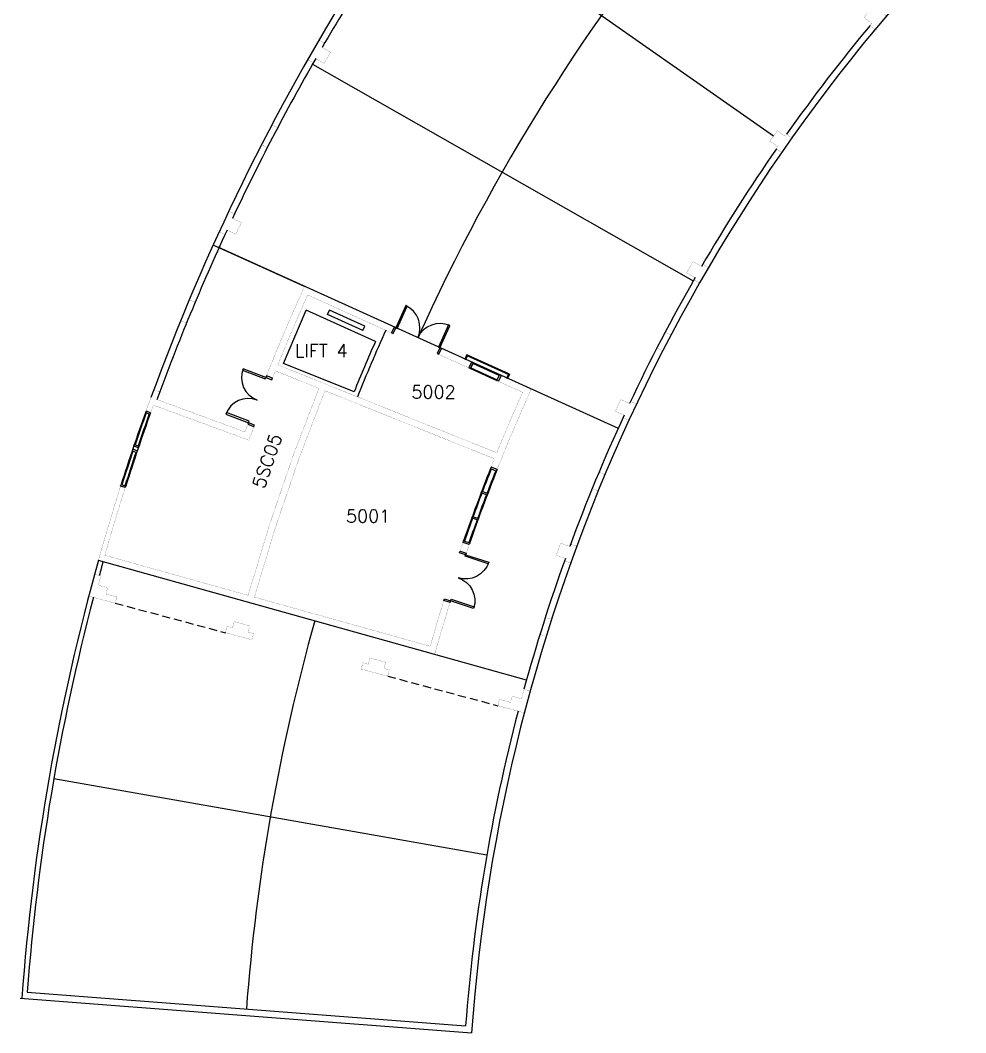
# Model space of a CAD drawing. Extents: x -68523 to 336700, y -113452 to 119396.
# Drawn here: x -68523 to -39276, y -84626 to -53309 of the extents above; entities that cross this region are included whole.
import ezdxf

# ---------------------------------------------------------------- set-up
doc = ezdxf.new("R2010")
doc.units = 0
doc.header["$LTSCALE"] = 1000
doc.header["$MEASUREMENT"] = 0
doc.linetypes.add('s4144a$0$HIDDEN', pattern=[0.375, 0.25, -0.125])
doc.layers.get('0').update_dxf_attribs({"linetype": 'CONTINUOUS'})
for name, color, linetype in [('s4144a$0$11', 14, 'CONTINUOUS'), ('s4144a$0$23', 7, 'CONTINUOUS'), ('s4144a$0$30', 7, 'CONTINUOUS'), ('s4144a$0$42', 7, 'CONTINUOUS'), ('s4144a$0$6', 7, 'CONTINUOUS'), ('s4144a$0$7', 7, 'CONTINUOUS'), ('s4144a$0$ROOM-NO', 4, 'CONTINUOUS')]:
    doc.layers.add(name, color=color, linetype=linetype)
doc.styles.add('s4144a$0$STANDARD', font='SIMPLEX')

# ---------------------------------------------------------------- blocks, each defined once
blk = doc.blocks.new('s4144a$0$D1600A')
at = {"layer": 's4144a$0$30', "color": 2, "linetype": 'Continuous'}
blk.add_line((0.8001, 0.2001), (0.8001, 0.277), dxfattribs=at)
for points in [[(0.05, 0.2), (0.1, 0.2), (0.1, 0.95), (0.05, 0.95)], [(1.5, 0.2), (1.55, 0.2001), (1.55, 0.95), (1.5, 0.95)], [(0, 0), (0.05, -0.0001), (0.05, 0.2), (0, 0.2001)], [(1.55, 0), (1.6, 0), (1.6, 0.2), (1.55, 0.2001)]]:
    blk.add_lwpolyline(points, close=True, dxfattribs=at)
for centre, radius, start, end in [((0.05, 0.200001), 0.750102, 0.007669, 90.000031), ((1.550005, 0.200002), 0.750002, 90.000036, 179.992394)]:
    blk.add_arc(centre, radius, start, end, dxfattribs=at)

msp = doc.modelspace()

# ---------------------------------------------------------------- linework, layer by layer
at = {"layer": 's4144a$0$11', "color": 2, "linetype": 'Continuous', "const_width": 5}
for points in [[(-59732.2, -61540.4, 0.011485), (-60909.5, -64311.9, 0.011485)], [(-59732.2, -61540.4, 0.000002), (-59732.4, -61540.9, 0.000002)], [(-59631.1, -61803, 0.009005), (-60555.6, -63967.8, 0.009005)], [(-59631.1, -61803, 0.009005), (-60555.6, -63967.8, 0.009005)], [(-60630.5, -64153.2, 0.000949), (-60722.7, -64383.5, 0.000949)], [(-60630.5, -64153.2, 0.000949), (-60722.7, -64383.5, 0.000949)], [(-61475.5, -71097.1, -0.026496), (-59284.9, -64693.2, -0.026496)], [(-61475.5, -71097.1, -0.026496), (-59284.9, -64693.2, -0.026496)], [(-61475.5, -71097.1, -0.026496), (-59284.9, -64693.2, -0.026496)], [(-61475.5, -71097.1, -0.026496), (-59284.9, -64693.2, -0.026496)], [(-61283.1, -71151.7, -0.026496), (-59099.3, -64767.9, -0.026496)], [(-61283.1, -71151.7, -0.026496), (-59099.3, -64767.9, -0.026496)], [(-61283.1, -71151.7, -0.026496), (-59099.3, -64767.9, -0.026496)], [(-52982.7, -64817.9, 0.008755), (-53781.1, -66687.4, 0.008755)], [(-52982.7, -64817.9, 0.008755), (-53781.1, -66687.4, 0.008755)], [(-53773.4, -67204.8, -0.011673), (-52718.5, -64718.3, -0.011673)], [(-64480.3, -64974.8, 0.001456), (-64616.5, -65350.7, 0.001456)], [(-61482.8, -65805.5, 0.000958), (-61569.6, -66041.4, 0.000958)], [(-61296.1, -65877.2, 0.001714), (-61450.1, -66298, 0.001714)], [(-61296.1, -65877.2, 0.001714), (-61450.1, -66298, 0.001714)], [(-53959.3, -67131, -0.001202), (-53855.7, -66871.8, -0.001202)], [(-65418.3, -67718.5, 0.008711), (-66104.2, -70010.1, 0.008711)], [(-65275.3, -67764, 0.00798), (-65905.5, -69857.9, 0.00798)], [(-54920.1, -69730.8, -0.001246), (-54825.6, -69457.3, -0.001246)], [(-54730, -69793, -0.001234), (-54636.7, -69523.1, -0.001234)], [(-55417.8, -71251.5, 0.006385), (-55841.5, -72672.4, 0.006385)], [(-55227.8, -71313.7, 0.007234), (-55703.3, -72918.9, 0.007234)]]:
    msp.add_lwpolyline(points, format="xyb", dxfattribs=at)
at = {"layer": 's4144a$0$11', "color": 14, "linetype": 'Continuous', "const_width": 5}
for points in [[(-59732.2, -61540.3), (-56954.1, -62799.1), (-57036.5, -62981.3), (-59632.1, -61805.3)], [(-52718.5, -64718.3), (-53652.1, -64295.3), (-53734.5, -64477.2), (-52982.7, -64817.9)]]:
    msp.add_lwpolyline(points, dxfattribs=at)
for points in [[(-55579.1, -63641.5), (-54645.5, -64064.6), (-54563, -63882.5), (-55496.6, -63459.4)], [(-65044.2, -66578.4), (-65012.1, -66483.7), (-64870, -66531.9), (-64902.1, -66626.6)]]:
    msp.add_lwpolyline(points, close=True, dxfattribs=at)
at = {"layer": 's4144a$0$11', "color": 2, "linetype": 'Continuous', "const_width": 5}
for points in [[(-60630.5, -64153.2), (-59284.9, -64693.2)], [(-60630.5, -64153.2), (-59284.9, -64693.2)], [(-60555.7, -63967.9), (-53781.1, -66687.4)], [(-60555.7, -63967.9), (-53781.1, -66687.4)], [(-60722.7, -64383.5), (-60909.5, -64311.9)], [(-60722.7, -64383.5), (-60869.7, -64327.1)], [(-64394.4, -64740.1), (-64633.7, -65397.9), (-64493.3, -65449), (-64407.8, -65214.1), (-61450.1, -66298)], [(-64480.3, -64974.8), (-64394.4, -64740.1), (-64253.9, -64791.2), (-64206.9, -64808.3), (-64292.5, -65043.5), (-61569.5, -66041.4)], [(-59099.4, -64768.1), (-53855.7, -66871.8)], [(-64407.9, -65214.1), (-64407.8, -65214.1), (-61450.1, -66298)], [(-61292.7, -65878.5), (-61482.8, -65805.5)], [(-61292.7, -65878.5), (-61474.5, -65808.7)], [(-53959.3, -67131), (-53773.4, -67204.8)], [(-65418.3, -67718.5), (-65275.3, -67764)], [(-54825.6, -69457.3), (-54636.7, -69523.1)], [(-54732.4, -69792.3), (-54922.5, -69730)], [(-66104.2, -70010.1), (-55703.3, -72918.9)], [(-65905.6, -69858), (-61471.9, -71098)], [(-65905.6, -69858), (-61471.9, -71098)], [(-55841.5, -72672.4), (-61282.9, -71151)], [(-55227.8, -71313.7), (-55417.8, -71251.5)]]:
    msp.add_lwpolyline(points, dxfattribs=at)
at = {"layer": 's4144a$0$23', "color": 2}
msp.add_line((-59732.2, -61540.4), (-62555.9, -60261.1), dxfattribs=at)
at = {"layer": 's4144a$0$23', "color": 14, "linetype": 's4144a$0$HIDDEN'}
for p, q in [((-65585, -71338.6), (-62179, -72251.3)), ((-57156.1, -73597.2), (-53750.1, -74509.7))]:
    msp.add_line(p, q, dxfattribs=at)
at = {"layer": 's4144a$0$23', "color": 2, "linetype": 'Continuous'}
for p, q in [((-68523.3, -83558), (-54564, -84626)), ((-68309.1, -83373.9), (-54748.8, -84411.3))]:
    msp.add_line(p, q, dxfattribs=at)
at = {"layer": 's4144a$0$23', "color": 14, "linetype": 'Continuous'}
for points in [[(-54767.9, -63789.6), (-54745.1, -63799.9), (-54683.2, -63663.3), (-54706, -63653)], [(-54706, -63653), (-53385.3, -64251.5), (-53395.5, -64274.1), (-54716.2, -63675.6)], [(-53412.1, -64250.2), (-54687.3, -63672.3), (-54689.3, -63676.8), (-53414.1, -64254.7)], [(-54645.4, -64064.6), (-54599.8, -64085.2), (-54517.3, -63903.1), (-54562.9, -63882.5)], [(-54599.8, -64085.2), (-53780.1, -64456.7), (-53697.5, -64274.4), (-54517.2, -63902.9)], [(-53707.8, -64297.1), (-54527.4, -63925.7), (-54589.4, -64062.4), (-53769.8, -64433.8)], [(-53734.5, -64477.2), (-53780, -64456.6), (-53697.5, -64274.4), (-53652, -64295)], [(-53447.1, -64388), (-53469.8, -64377.7), (-53407.9, -64241), (-53385.2, -64251.3)], [(-64492.2, -65448.5), (-64633.4, -65397.8), (-64650.3, -65444.9), (-64509.1, -65495.6)], [(-64902.1, -66626.5), (-65044.2, -66578.4), (-65060.2, -66625.8), (-64918.1, -66673.9)], [(-64870, -66531.8), (-65012.1, -66483.7), (-64996, -66436.3), (-64853.9, -66484.4)], [(-53773.4, -67204.8), (-53959.3, -67131), (-53977.7, -67177.5), (-53791.8, -67251.3)], [(-65275.3, -67764), (-65418.3, -67718.5), (-65403.1, -67670.8), (-65260.1, -67716.3)], [(-54080.2, -67997.2), (-54267.1, -67926.1), (-54249.3, -67879.3), (-54062.4, -67950.4)], [(-54367.9, -68770), (-54555.8, -68701.5), (-54538.7, -68654.6), (-54350.8, -68723.1)], [(-54636.7, -69523.1), (-54825.5, -69457.3), (-54809.1, -69410.1), (-54620.3, -69475.9)]]:
    msp.add_lwpolyline(points, close=True, dxfattribs=at)
at = {"layer": 's4144a$0$23', "color": 2, "linetype": 'Continuous'}
for centre, radius, start, end in [((0.1, -88549.9), 68655, 135.834111, 159.916739), ((40.2, -88578), 68505, 145.292694, 149.829044), ((0.1, -88549.9), 54705, 135.88696, 175.88672), ((0.1, -88549.9), 54905, 140.28693, 144.71299), ((40.2, -88578), 68505, 150.1637, 154.825492), ((0.1, -88549.9), 54905, 145.28693, 149.7912), ((40.2, -88578), 68505, 155.160156, 159.916858), ((0.1, -88549.9), 54905, 150.2087, 154.79118), ((0.1, -88549.9), 54905, 155.20874, 159.79116), ((0.1, -88549.9), 68655, 164.333178, 175.833369), ((0.1, -88549.9), 68505, 164.333003, 164.707314), ((0.1, -88549.9), 54905, 160.20879, 164.63476), ((0.1, -88549.9), 68505, 165.292122, 175.666778), ((0.1, -88549.9), 54905, 165.36518, 175.67708)]:
    msp.add_arc(centre, radius, start, end, dxfattribs=at)
at = {"layer": 's4144a$0$23', "color": 2}
msp.add_arc((0.1, -88549.9), 62705, 155.853339, 157.895675, dxfattribs=at)
at = {"layer": 's4144a$0$23', "color": 14, "linetype": 'Continuous'}
for radius, start, end in [(68655, 160.292178, 162.295008), (68505, 160.292283, 162.294889), (68630, 160.333969, 161.210139), (68530, 160.334094, 161.210008), (68630, 161.377178, 162.294989), (68530, 161.377292, 162.294908), (58055, 158.399011, 160.7504), (57855, 158.349656, 160.799744), (58030, 158.399169, 159.141611), (57880, 158.399169, 159.141611), (58030, 159.191122, 159.95845), (57880, 159.191178, 159.958414), (58030, 160.007733, 160.7504), (57880, 160.007833, 160.750292)]:
    msp.add_arc((0.1, -88549.9), radius, start, end, dxfattribs=at)
at = {"layer": 's4144a$0$42', "color": 2}
for p, q in [((-60379.3, -63930.8), (-59678.2, -62278.4)), ((-57537.6, -63248.2), (-59678.2, -62278.4)), ((-59020.2, -62411.7), (-58958.3, -62275)), ((-57865.3, -62770.3), (-58958.3, -62275)), ((-57927.2, -62906.9), (-59020.2, -62411.7)), ((-57927.2, -62906.9), (-57865.3, -62770.3)), ((-58197.9, -64806.5), (-60379.3, -63930.8))]:
    msp.add_line(p, q, dxfattribs=at)
msp.add_arc((0.1, -88549.9), 62855, 156.262617, 157.805753, dxfattribs=at)
at = {"layer": 's4144a$0$6', "color": 5, "linetype": 'Continuous', "const_width": 5}
for points in [[(-42066.9, -53578.2), (-42083.1, -53596.8), (-42235.8, -53468.7), (-42187.7, -53411.3), (-42417.6, -53218.4), (-42160.4, -52911.9), (-41930.5, -53104.7), (-41882.2, -53047.4), (-41729.5, -53175.5), (-41745.4, -53195.2)], [(-59582, -54439.1), (-59631.8, -54525.5), (-59458.8, -54625.4), (-59383.7, -54495.6), (-59123.8, -54645.6), (-58923.8, -54299.1), (-59183.6, -54149.1), (-59108.6, -54019.2), (-59281.9, -53919.2), (-59332, -54006.1)], [(-61058.8, -57159.5), (-60882.1, -57251.5), (-60558.8, -56630.7), (-60735.6, -56538.7)], [(-44954.8, -57377.7), (-44969.3, -57397.6), (-45132.6, -57283.3), (-45089.7, -57221.9), (-45335.5, -57049.8), (-45106, -56722), (-44860.2, -56894.1), (-44817.1, -56832.8), (-44653.8, -56947.1), (-44667.9, -56968.1)], [(-62328.2, -59761.8), (-62370.3, -59852.2), (-62189.3, -59936.7), (-62125.8, -59800.8), (-61853.8, -59927.6), (-61684.7, -59565), (-61956.6, -59438.2), (-61893.2, -59302.3), (-62074.6, -59217.7), (-62116.9, -59308.7)], [(-47500.6, -61414.4), (-47513.3, -61435.5), (-47685.9, -61335.9), (-47648.5, -61270.9), (-47908.4, -61120.9), (-47708.3, -60774.4), (-47448.5, -60924.4), (-47410.9, -60859.6), (-47238.2, -60959.2), (-47250.5, -60981.4)], [(-63562.3, -62600.6), (-63378.2, -62676.9), (-63110.2, -62030.2), (-63294.5, -61953.9)], [(-49684.9, -65657.6), (-49695.7, -65679.7), (-49876.3, -65595.6), (-49844.7, -65527.6), (-50116.7, -65400.8), (-49947.5, -65038.2), (-49675.7, -65164.9), (-49643.9, -65097.1), (-49463.1, -65181.3), (-49473.5, -65204.5)], [(-51491, -70075), (-51499.9, -70098), (-51687.1, -70030), (-51661.6, -69959.5), (-51943.6, -69856.9), (-51806.6, -69480.9), (-51524.8, -69583.4), (-51499, -69513.1), (-51311.6, -69581.2), (-51319.9, -69605.2)], [(-66380.3, -71022.3), (-66406.1, -71118.8), (-65585, -71338.6), (-65533.2, -71145.4), (-65871.3, -71054.9), (-65819.6, -70861.7), (-66109.4, -70784.1), (-66031.8, -70494.4), (-66225, -70442.7), (-66250.9, -70539.4)], [(-52903.2, -74633.5), (-52929.1, -74729.9), (-53750.1, -74509.7), (-53698.4, -74316.5), (-53360.3, -74407.2), (-53308.5, -74214), (-53018.7, -74291.7), (-52941.1, -74002), (-52747.9, -74053.9), (-52773.9, -74150.6)]]:
    msp.add_lwpolyline(points, close=True, dxfattribs=at)
at = {"layer": 's4144a$0$6', "color": 14, "linetype": 'Continuous', "const_width": 5}
for points in [[(-48573.7, -62954), (-48396.9, -63046), (-48650.8, -63533.8), (-48827.6, -63441.8)], [(-50619.6, -67284.9), (-50435.5, -67361.1), (-50646, -67869.2), (-50830.1, -67792.9)], [(-62179, -72251.3), (-61357.9, -72471.3), (-61306.1, -72278), (-61475.2, -72232.7), (-61423.4, -72039.5), (-61906.3, -71910.1), (-61958.1, -72103.2), (-62127.2, -72058)], [(-52280.3, -71777.6), (-52090.3, -71837.5), (-52255.7, -72362), (-52445.8, -72302)], [(-57977.2, -73377.2), (-57156.1, -73597.2), (-57104.3, -73403.9), (-57273.4, -73358.6), (-57221.6, -73165.4), (-57704.5, -73036), (-57756.3, -73229.1), (-57925.4, -73183.9)]]:
    msp.add_lwpolyline(points, close=True, dxfattribs=at)
at = {"layer": 's4144a$0$7', "color": 15, "linetype": 'Continuous'}
for p, q in [((-55829.2, -49457.8), (-45220.8, -56885.9)), ((-59480.3, -54662.8), (-47705.9, -61370.9)), ((-62415, -60313.5), (-50027.4, -65926.7)), ((-52865, -73723), (-66106.8, -70019.7)), ((-67483.1, -76762.2), (-54089.7, -79123.9))]:
    msp.add_line(p, q, dxfattribs=at)
for start, end in [(140.101922, 155.661992), (164.328408, 175.677064)]:
    msp.add_arc((0.1, -88549.9), 61705, start, end, dxfattribs=at)

# ---------------------------------------------------------------- block references
at = {"zscale": 1000}
for p, xscale, yscale, rotation in [((-57036.5, -62981.3), 999.9939999999998, 999.9939999999998, 335.62666), ((-61295.9, -65877.3), 999.9959999999999, 999.9959999999999, 69.005895), ((-55417.8, -71251.5), 999.9979999999999, -999.998, 71.873935)]:
    msp.add_blockref('s4144a$0$D1600A', p, dxfattribs=dict(at, xscale=xscale, yscale=yscale, rotation=rotation))

# ---------------------------------------------------------------- texts
at = {"layer": 's4144a$0$ROOM-NO', "style": 's4144a$0$STANDARD'}
for s, p in [('LIFT 4', (-60025.3, -63731.2)), ('5002', (-56425.3, -65008)), ('5001', (-58448.1, -68846.9))]:
    msp.add_text(s, height=400, dxfattribs=at).set_placement(p)
msp.add_text('5SC05', height=400, rotation=71, dxfattribs=at).set_placement((-60979.1, -67824.2))

doc.saveas('drawing.dxf')
